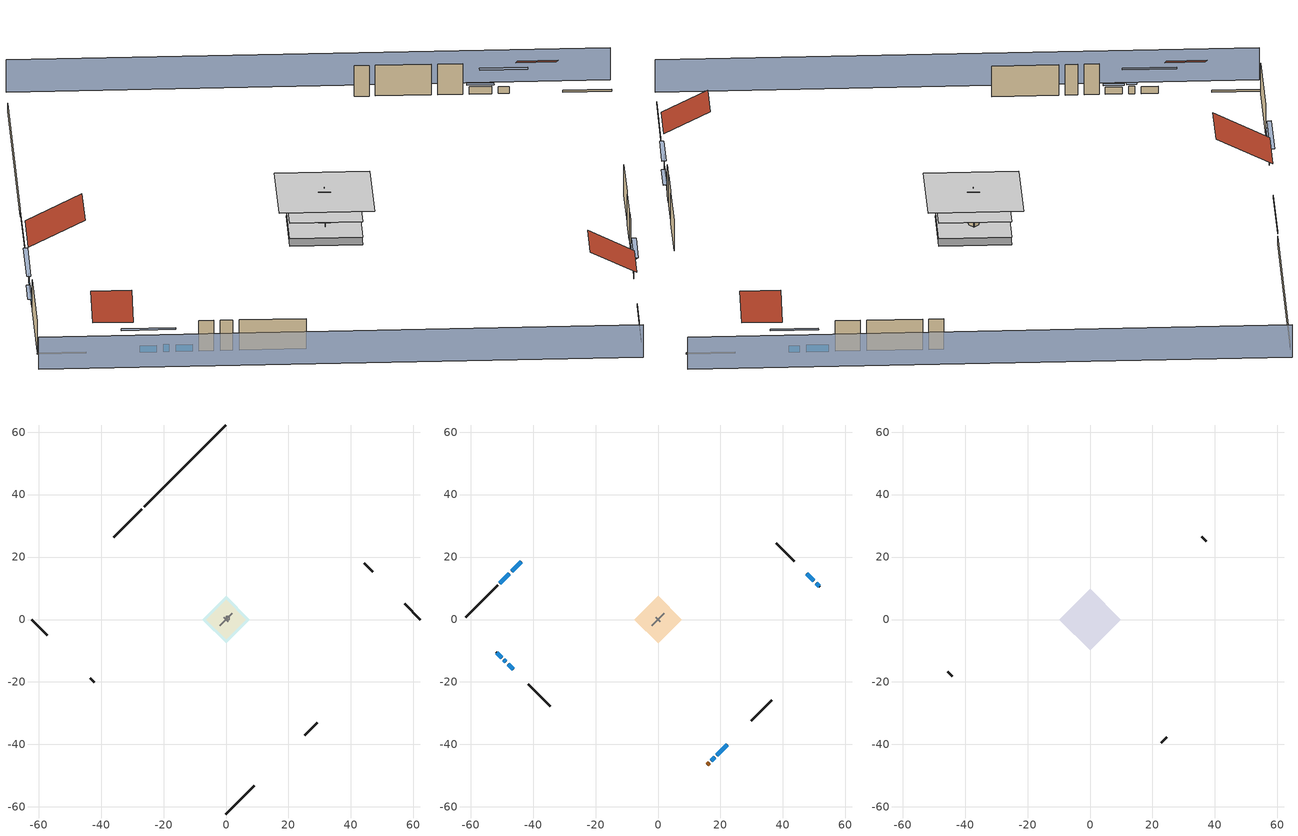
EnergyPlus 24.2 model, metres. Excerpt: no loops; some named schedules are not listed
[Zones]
central ac and furnace airloop ret air zone
 floor adiabatic (AdiabaticConst): 0,0 0,1 1,1 1,0 z0
 wall adiabatic (AdiabaticConst): 0,1 0,0 1,0 1,1 0,1 z0:1
 ceiling adiabatic (AdiabaticConst): 1,0 1,1 0,1 0,0 z1
crawlspace - vented
 floor foundation (Slab2 construction): -7.54,0 0,7.54 7.54,0 0,-7.54 z-0.91
 wall outside (RimJoist1 construction): -26.91,35.37 -35.98,26.3 z0.3:0.61
 wall outside (RimJoist2 construction): 62.28,0 57.24,5.04 z0.3:0.61
 wall outside (RimJoist3 construction): 0,-62.28 9.07,-53.2 z0.3:0.61
 wall outside (RimJoist4 construction): -62.28,0 -57.24,-5.04 z0.3:0.61
 wall foundation (FoundationWall1 construction): 0,62.28 -26.25,36.03 z-0.91:0.3
garage
 floor foundation (Slab1 construction): -6.34,0 0,6.34 6.34,0 0,-6.34 z0
 wall outside (Wall1 construction): 46.92,15.36 44.33,17.95 z0.3:5.18
 wall outside (Wall12 construction): -43.42,-18.86 -42.12,-20.16 z0.3:5.18
 wall outside (Wall2 construction): 25.28,-37 29.16,-33.12 z0.3:5.18
 wall to conditioned space (Wall5 construction Reversed): 1.94,1.94 -1.94,-1.94 z0.3:5.18
 wall to conditioned space (Wall6 construction Reversed): -0.65,0.65 0.65,-0.65 z0.3:5.18
conditioned space
 floor to crawlspace - vented (Floor1 construction): -7.54,0 0,7.54 7.54,0 0,-7.54 z0.3
 floor to garage (Floor2 construction): -6.34,0 0,6.34 6.34,0 0,-6.34 z0.3
 floor adiabatic (AdiabaticFloorConstruction): -7.54,0 0,7.54 7.54,0 0,-7.54 z2.74
 wall outside (AdiabaticWallConstruction 1): 15.76,-46.52 16.41,-45.87 z0.3:2.34
 wall outside (AdiabaticWallConstruction): -43.85,18.43 -46.9,15.37 / -47.56,14.72 -50.61,11.67 / 49.94,12.34 47.57,14.7 z0.3:1.43; 51.71,10.57 50.6,11.68 z0.3:1.34; 17.06,-45.22 18.09,-44.18 z0.3:1.28; 18.75,-43.53 22.14,-40.14 z0.3:1.37; -51.71,-10.57 -49.97,-12.31 / -48.02,-14.26 -46.28,-16 z0.3:1.4; -49.31,-12.97 -48.68,-13.6 z0.3:1.49
 wall outside (Wall3 construction): -51.27,11.01 -61.62,0.66 z0.3:5.18
 wall outside (Wall4 construction): 43.67,18.6 37.92,24.36 z0.3:5.18
 wall outside (Wall7 construction): 29.82,-32.46 36.49,-25.79 z0.3:5.18
 wall outside (Wall8 construction): -41.47,-20.81 -34.58,-27.7 z0.3:5.18
 window (WindowConstruction): -43.85,18.43 -46.9,15.38 z0.3:1.43
 window (WindowConstruction 1): -47.56,14.72 -50.61,11.67 z0.3:1.43
 window (WindowConstruction 2): 51.71,10.57 50.6,11.68 z0.3:1.34
 window (WindowConstruction 3): 49.94,12.34 47.57,14.7 z0.3:1.43
 window (WindowConstruction 4): 17.06,-45.22 18.09,-44.18 z0.3:1.28
 window (WindowConstruction 5): 18.75,-43.53 22.14,-40.14 z0.3:1.37
 window (WindowConstruction 6): -51.71,-10.57 -49.97,-12.31 z0.3:1.4
 window (WindowConstruction 7): -49.31,-12.97 -48.68,-13.6 z0.3:1.49
 window (WindowConstruction 8): -48.02,-14.26 -46.28,-16 z0.3:1.4
 door (Door): 15.76,-46.52 16.41,-45.87 z0.3:2.34
 ceiling adiabatic (AdiabaticFloorConstruction): 0,-7.54 7.54,0 0,7.54 -7.54,0 z2.74
attic - vented
 floor to conditioned space (Floor3 construction Reversed): -9.85,0 0,9.85 9.85,0 0,-9.85 z5.18
 wall outside (Wall10 construction): -45.62,-16.66 -44.07,-18.21 z0.3:5.18
 wall outside (Wall11 construction): 22.79,-39.48 24.63,-37.65 z0.3:5.18
 wall outside (Wall9 construction): 37.27,25.01 35.72,26.56 z0.3:5.18
 roof outside (Roof1 construction): -43.19,19.08,5.18 -37.33,13.22,9.33 -30.78,19.78,9.33 -36.64,25.64,5.18
 roof outside (Roof2 construction): 52.37,9.91,5.18 48.6,6.14,7.84 52.81,1.93,7.84 56.58,5.7,5.18
 roof outside (Roof3 construction): -52.37,-9.91,5.18 -48.6,-6.14,7.84 -52.81,-1.93,7.84 -56.58,-5.7,5.18
 roof outside (Roof4 construction): 15.1,-47.18,5.18 10.3,-42.37,8.58 4.93,-47.74,8.58 9.73,-52.55,5.18
shading: -65.51,-3.23 -3.23,-65.51 / 65.51,3.23 3.23,65.51 z0:5.18; -48.84,13.44 -41.91,20.37 -42.34,20.8 -49.27,13.87 z4.18; -50.83,11.45 -47.34,14.93 -47.78,15.36 -51.26,11.88 z1.74; 48.66,13.62 53.65,8.63 54.08,9.06 49.09,14.05 z4.08; 47.36,14.92 50.15,12.12 50.59,12.55 47.79,15.35 z1.74; 20.03,-42.25 15.12,-47.16 15.55,-47.59 20.46,-42.68 z4.02; 22.35,-39.93 18.54,-43.74 18.97,-44.17 22.78,-40.36 z1.68; -48.03,-14.25 -53.65,-8.63 -54.08,-9.06 -48.46,-14.68 z4.15; -48.46,-13.82 -49.53,-12.75 -49.96,-13.18 -48.89,-14.25 z1.8; -46.06,-16.22 -48.24,-14.04 -48.67,-14.47 -46.49,-16.65 z1.71
[Building]
Building 1: Terrain=Suburbs
[Site:Location]
Portland Intl Arpt_OR: Latitude {deg}=45.59; Longitude {deg}=-122.6; Time Zone {hr}=-8; Elevation {m}=33; Keep Site Location Information=Yes
[Site:GroundTemperature:Shallow]
10.2558, 8.96328, 8.85977, 9.47314, 11.9355, 14.3863, 16.5111, 17.8571, 17.9714, 16.8767, 14.8061, 12.4304
[Site:WaterMainsTemperature]
Calculation Method=Schedule; Temperature Schedule=mains temperature schedule
[Material] Roughness=Rough; Thermal Absorptance=0.9
Name | Thickness {m} | Conductivity {W/m-K} | Density {kg/m3} | Specific Heat {J/kg-K} | Solar Absorptance | Visible Absorptance
asphalt or fiberglass shingles | 0.00635 | 0.162714 | 1121.4 | 1465.45 | 0.85 | 0.85
ceiling loosefill ins | 0.338667 | 0.0480833 | 16.02 | 1046.75 | 0.7 | 0.7
ceiling stud and cavity | 0.1397 | 0.0920385 | 65.682 | 1177.47 | 0.7 | 0.7
concrete 4.0 in. | 0.1016 | 1.803125 | 2242.8 | 837.4 | 0.7 | 0.7
concrete 8.0 in. | 0.2032 | 1.803125 | 2242.8 | 837.4 | 0.7 | 0.7
door material | 0.04445 | 0.0612267 | 512.64 | 1214.23 | 0.7 | 0.7
floor covering | 0.0127 | 0.0433444 | 54.468 | 1339.84 | 0.6 | 0.6
floor rigid ins; wall rigid ins | 0.512978 | 0.029427 | 32.04 | 1214.23 | 0.7 | 0.7
floor stud and cavity | 0.1397 | 0.923637 | 92.3553 | 1139.71 | 0.7 | 0.7
floor stud and cavity 1 | 0.1397 | 1.75129 | 37.0049 | 1207.88 | 0.7 | 0.7
furniture material conditioned space 1; furniture material garage 1 | 0.1524 | 0.115458 | 640.8 | 1214.23 | 0.6 | 0.6
gypsum board | 0.0127 | 0.160291 | 801 | 837.4 | 0.6 | 0.6
osb sheathing 0.5 in. | 0.0127 | 0.115458 | 512.64 | 1214.23 | 0.6 | 0.6
osb sheathing 0.5 in. 1; osb sheathing 0.5 in. 2; osb sheathing 0.5 in. 3 | 0.0127 | 0.115458 | 512.64 | 1214.23 | 0.7 | 0.7
osb sheathing 0.75 in. | 0.01905 | 0.115458 | 512.64 | 1214.23 | 0.7 | 0.7
rim joist stud and cavity | 0.0508 | 0.178688 | 50.32683 | 1063.81 | 0.6 | 0.6
roof rigid ins | 0.00281632 | 0.029427 | 32.04 | 1214.23 | 0.7 | 0.7
soil 0.5 in. | 0.0127 | 1.3848 | 1842.3 | 418.7 | 0.7 | 0.7
wall stud and cavity | 0.1397 | 0.727959 | 139.0536 | 1170.24 | 0.6 | 0.6
wall stud and cavity 1 | 0.1397 | 0.550994 | 139.0536 | 1170.24 | 0.7 | 0.7
wall stud and cavity 2 | 0.1397 | 0.335416 | 139.0536 | 1170.24 | 0.7 | 0.7
wall stud and cavity 3 | 0.0889 | 0.380278 | 52.3479 | 1209.89 | 0.7 | 0.7
wall stud and cavity 4 | 0.0889 | 0.391764 | 83.0341 | 1211.67 | 0.7 | 0.7
wood siding | 0.0254 | 0.102417 | 544.68 | 1172.36 | 0.85 | 0.85
wood siding 1; wood siding 2 | 0.0254 | 0.102417 | 544.68 | 1172.36 | 0.7 | 0.7
[Material:NoMass]
Adiabatic: Roughness=Rough; Thermal Resistance {m2-K/W}=176.1; Thermal Absorptance=0.9; Solar Absorptance=0.7; Visible Absorptance=0.7
[WindowMaterial:SimpleGlazingSystem]
WindowMaterial: U-Factor {W/m2-K}=4.76952; Solar Heat Gain Coefficient=0.63
[Construction]
AdiabaticConst: Adiabatic
AdiabaticFloorConstruction: floor stud and cavity 1, floor rigid ins, osb sheathing 0.75 in., floor covering
AdiabaticWallConstruction: wood siding 1, wall rigid ins, wall stud and cavity 3, gypsum board
AdiabaticWallConstruction 1: wood siding 2, wall rigid ins, wall stud and cavity 3, gypsum board
Door: door material
Floor1 construction; Floor2 construction: floor stud and cavity, osb sheathing 0.75 in., floor covering
Floor3 construction Reversed: gypsum board, ceiling stud and cavity, ceiling loosefill ins
FoundationWall1 construction: concrete 8.0 in.
furniture construction conditioned space 1: furniture material conditioned space 1
furniture construction garage 1: furniture material garage 1
PartitionWallConstruction: gypsum board, wall stud and cavity 4, gypsum board
RimJoist1 construction; RimJoist2 construction; RimJoist3 construction; RimJoist4 construction: wood siding, rim joist stud and cavity
Roof1 construction; Roof2 construction; Roof3 construction; Roof4 construction: asphalt or fiberglass shingles, roof rigid ins, osb sheathing 0.5 in.
Slab1 construction: concrete 4.0 in.
Slab2 construction: soil 0.5 in.
Wall1 construction; Wall2 construction: wood siding, osb sheathing 0.5 in. 1, wall stud and cavity
Wall10 construction; Wall11 construction; Wall12 construction; Wall9 construction: wood siding, osb sheathing 0.5 in. 2, wall stud and cavity
Wall3 construction; Wall4 construction: wood siding, osb sheathing 0.5 in. 1, wall stud and cavity 1, gypsum board
Wall5 construction Reversed: gypsum board, wall stud and cavity 2, osb sheathing 0.5 in. 2
Wall6 construction Reversed: gypsum board, wall stud and cavity 2, osb sheathing 0.5 in. 3
Wall7 construction; Wall8 construction: wood siding, osb sheathing 0.5 in. 2, wall stud and cavity 1, gypsum board
WindowConstruction; WindowConstruction 1; WindowConstruction 2; WindowConstruction 3; WindowConstruction 4; WindowConstruction 5; WindowConstruction 6; WindowConstruction 7; WindowConstruction 8: WindowMaterial
[Zone] Multiplier=1
Name | Volume {m3} | Part of Total Floor Area
attic - vented | 201.23 | Yes
central ac and furnace airloop ret air zone | 1 | No
conditioned space | 749.83 | Yes
crawlspace - vented | 138.526 | Yes
garage | 195.726 | Yes
[Space]
Name | Zone | Volume {m3} | Space Type
attic - vented 1 | attic - vented | 201.23
central ac and furnace airloop ret air space | central ac and furnace airloop ret air zone |  | Plenum Space Type
conditioned space 1 | conditioned space | 749.83
crawlspace - vented 1 | crawlspace - vented | 138.526
garage 1 | garage | 195.726
[ZoneInfiltration:EffectiveLeakageArea] Schedule=Always On Discrete
Name | Zone or Space | Effective Air Leakage Area {cm2} | Stack Coefficient | Wind Coefficient
infil attic - vented 1 | attic - vented 1 | 6462.31 | 0.000216513 | 4.50757e-05
infil garage 1 | garage 1 | 611.633 | 0.000129147 | 4.64657e-05
[ZoneMixing] Schedule=Always On Continuous; Design Flow Rate Calculation Method=Flow/Zone; Design Flow Rate {m3/s}=0
Name | Zone or Space | Source Zone or Space
whole house fan mix | attic - vented | conditioned space
central ac and furnace airloop_0 ZoneMixDZToCond mix | conditioned space | crawlspace - vented
central ac and furnace airloop_0 ZoneMixCondToDZ mix | crawlspace - vented | conditioned space
[SpaceList]
Plenum Space Type: central ac and furnace airloop ret air space
[OtherEquipment] Design Level Calculation Method=EquipmentLevel
Name | Fuel Type | Zone or ZoneList or Space or SpaceList | Schedule | Design Level {W} | Fraction Latent | Fraction Radiant | Fraction Lost
central ac and furnace airloop_0 RetCondToRP; central ac and furnace airloop_0 RetSensLkToRP | None | central ac and furnace airloop ret air space | Always On Discrete | 0 | 0 | 0 | 0
central ac and furnace airloop_0 RetLatLkToRP | None | central ac and furnace airloop ret air space | Always On Discrete | 0 | 1 | 0 | 0
central ac and furnace airloop_0 SupCondToLv; central ac and furnace airloop_0 SupSensLkToCond; mech vent house fan sensible load; water heater sens | None | conditioned space 1 | Always On Discrete | 0 | 0 | 0 | 0
central ac and furnace airloop_0 SupLatLkToCond; mech vent house fan latent load; water heater lat | None | conditioned space 1 | Always On Discrete | 0 | 1 | 0 | 0
clothes dryer 1 | Electricity | conditioned space 1 | clothes_dryer | 0 | 0.015 | 0.081 | 0.85
cooking range 1 | NaturalGas | conditioned space 1 | cooking_range | 2542.3 | 0.16 | 0.384 | 0.2
general water use latent | None | conditioned space 1 | general water use schedule | 25.6591 | 1 | 0 | 0
general water use sensible | None | conditioned space 1 | general water use schedule | -25.2881 | 0 | 0.6 | 0
water heater energy adjustment1 | Electricity | conditioned space 1 | Always On Discrete | 0.01 | 0 | 0 | 1
central ac and furnace airloop_0 RetCondToDZ; central ac and furnace airloop_0 SupCondToDZ; central ac and furnace airloop_0 SupSensLkToDZ | None | crawlspace - vented 1 | Always On Discrete | 0 | 0 | 0 | 0
central ac and furnace airloop_0 SupLatLkToDZ | None | crawlspace - vented 1 | Always On Discrete | 0 | 1 | 0 | 0
[SurfaceProperty:IncidentSolarMultiplier] Incident Solar Multiplier=1; Incident Solar Multiplier Schedule=trans schedule winter=0.85 summer=0.7
Window1; Window2; Window3; Window4; Window5; Window6; Window7; Window8; Window9
[InternalMass]
Name | Construction | Zone or ZoneList | Space or SpaceList | Surface Area {m2}
furniture mass conditioned space 1 | furniture construction conditioned space 1 | conditioned space | conditioned space 1 | 123.004
partition wall mass | PartitionWallConstruction | conditioned space | conditioned space 1 | 307.509
furniture mass garage 1 | furniture construction garage 1 | garage | garage 1 | 8.02682
[Lights] Design Level Calculation Method=LightingLevel; Return Air Fraction=0; Fraction Radiant=0.6; Fraction Visible=0.2; Fraction Replaceable=1
Name | Zone or ZoneList or Space or SpaceList | Schedule | Lighting Level {W}
interior lighting | conditioned space 1 | lighting_interior | 1840.67
garage lighting | garage 1 | lighting_garage | 55.2848
[People]
occupants: Zone or ZoneList or Space or SpaceList=conditioned space 1; Number of People Schedule=occupants; Number of People Calculation Method=People; Number of People=1; Fraction Radiant=0.314171; Sensible Heat Fraction=0.56303; Activity Level Schedule=occupants activity schedule; Carbon Dioxide Generation Rate {m3/s-W}=0; Enable ASHRAE 55 Comfort Warnings=No; Mean Radiant Temperature Calculation Type=EnclosureAveraged
[ElectricEquipment] Design Level Calculation Method=EquipmentLevel
Name | Zone or ZoneList or Space or SpaceList | Schedule | Design Level {W} | Fraction Latent | Fraction Radiant | Fraction Lost
ceiling fan | conditioned space 1 | ceiling_fan | 17.281 | 0 | 0.558 | 0
clothes dryer | conditioned space 1 | clothes_dryer | 3989.36 | 0.015 | 0.081 | 0.85
clothes washer | conditioned space 1 | clothes_washer | 149.521 | 0.03 | 0.162 | 0.7
cooking range | conditioned space 1 | cooking_range | 86.747 | 0.16 | 0.384 | 0.2
dishwasher | conditioned space 1 | dishwasher | 1770.77 | 0.3 | 0.18 | 0.4
fridge | conditioned space 1 | fridge schedule | 46.9578 | 0 | 0.6 | 0
mech vent bath fan 0 | conditioned space 1 | mech vent bath fan 0 schedule | 45 | 0 | 0 | 1
mech vent house fan | conditioned space 1 | mech vent house fan schedule | 0 | 0 | 0 | 1
mech vent house fan cfis | conditioned space 1 | mech vent house fan cfis schedule | 0 | 0 | 0 | 0
mech vent range fan 0 | conditioned space 1 | mech vent range fan 0 schedule | 30 | 0 | 0 | 1
misc plug loads | conditioned space 1 | plug_loads_other | 188.646 | 0.021 | 0.558 | 0.049
misc tv | conditioned space 1 | plug_loads_tv | 216.683 | 0 | 0.6 | 0
whole house fan | conditioned space 1 | Always On Discrete | 0 | 0 | 0 | 1
freezer | garage 1 | freezer schedule | 194.914 | 0 | 0.6 | 0
[ZoneInfiltration:DesignFlowRate] Schedule=Always On Discrete
Name | Zone or ZoneList or Space or SpaceList | Design Flow Rate Calculation Method | Design Flow Rate {m3/s} | Air Changes per Hour {1/hr} | Constant Term Coefficient | Temperature Term Coefficient | Velocity Term Coefficient | Velocity Squared Term Coefficient
infil flow; natural vent flow; whole house fan flow | conditioned space 1 | Flow/Zone | 0
crawlspace_vented 1 duct leakage imbalance infil flow | crawlspace - vented 1 | Flow/Zone | 0
infil crawlspace - vented 1 | crawlspace - vented 1 | AirChanges/Hour |  | 2.6013 | 1 | 0 | 0 | 0
[SurfaceProperty:ExposedFoundationPerimeter] Exposed Perimeter Calculation Method=TotalExposedPerimeter
Name | Total Exposed Perimeter {m}
Slab2 | 37.12464
Slab1 | 21.9456
[AvailabilityManager:Scheduled]
central ac and furnace airloop Availability Manager: Schedule=Always On Discrete
[AirLoopHVAC:ReturnPlenum]
Air Loop HVAC Return Plenum 1: Zone=central ac and furnace airloop ret air zone
[WaterUse:Equipment]
dishwasher: Peak Flow Rate {m3/s}=1.18406e-05; Flow Rate Fraction Schedule=hot_water_dishwasher
[Foundation:Kiva] Wall Depth Below Slab {m}=0.2032
Name | Initial Indoor Air Temperature {C} | Wall Height Above Grade {m}
Foundation Kiva 1 | 13.4258 | 0.1016
Foundation Kiva 2 | 8.58325 | 0.3048
[Foundation:Kiva:Settings]
Soil Conductivity {W/m-K}=1.3848; Soil Density {kg/m3}=1842.3; Soil Specific Heat {J/kg-K}=418.7; Ground Solar Absorptivity=0.9; Ground Thermal Absorptivity=0.9; Ground Surface Roughness {m}=0.03; Far-Field Width {m}=40; Deep-Ground Boundary Condition=ZeroFlux; Deep-Ground Depth {m}=40; Minimum Cell Dimension {m}=0.2; Maximum Cell Growth Coefficient=3; Simulation Timestep=Timestep
[Exterior:Lights]
exterior lighting: Schedule=exterior lighting schedule; Design Level {W}=61.1014
[EnergyManagementSystem:GlobalVariable]
central_ac_and_furnace_airloop_0_DuctImbalLkExhFanEquivCond
central_ac_and_furnace_airloop_0_DuctImbalLkExhFanEquivDZ
central_ac_and_furnace_airloop_0_DuctImbalLkSupFanEquivCond
central_ac_and_furnace_airloop_0_DuctImbalLkSupFanEquivDZ
central_ac_and_furnace_airloop_0_DZ_T
central_ac_and_furnace_airloop_0_DZ_W
central_ac_and_furnace_airloop_0_RetCondToDZ
central_ac_and_furnace_airloop_0_RetCondToRP
central_ac_and_furnace_airloop_0_RetLatLkToRP
central_ac_and_furnace_airloop_0_RetSensLkToRP
central_ac_and_furnace_airloop_0_SupCondToDZ
central_ac_and_furnace_airloop_0_SupCondToLv
central_ac_and_furnace_airloop_0_SupLatLkToCond
central_ac_and_furnace_airloop_0_SupLatLkToDZ
central_ac_and_furnace_airloop_0_SupSensLkToCond
central_ac_and_furnace_airloop_0_SupSensLkToDZ
central_ac_and_furnace_airloop_0_ZoneMixCondToDZ
central_ac_and_furnace_airloop_0_ZoneMixDZToCond
central_ac_and_furnace_airloop_AH_MFR
central_ac_and_furnace_airloop_AH_Tout
central_ac_and_furnace_airloop_AH_VFR
central_ac_and_furnace_airloop_AH_Wout
central_ac_and_furnace_airloop_Fan_RTF
central_ac_and_furnace_airloop_RA_T
central_ac_and_furnace_airloop_Ra_W
infil_program_Qfan
infil_program_Qinf
natural_vent_program_Qnv
natural_vent_program_Qwhf
[EnergyManagementSystem:Sensor]
Name | Output:Variable or Output:Meter Index Key | Output:Variable or Output:Meter
airflow_gain | infil flow | Infiltration Sensible Heat Gain Energy
airflow_gain_1 | natural vent flow | Infiltration Sensible Heat Gain Energy
airflow_gain_2 | whole house fan flow | Infiltration Sensible Heat Gain Energy
airflow_loss | infil flow | Infiltration Sensible Heat Loss Energy
airflow_loss_1 | natural vent flow | Infiltration Sensible Heat Loss Energy
airflow_loss_2 | whole house fan flow | Infiltration Sensible Heat Loss Energy
central_ac_and_furnace_airloop_0_DZ_T_s | crawlspace - vented | Zone Air Temperature
central_ac_and_furnace_airloop_0_DZ_W_s | crawlspace - vented | Zone Mean Air Humidity Ratio
central_ac_and_furnace_airloop_AH_MFR_s | Node 7 | System Node Mass Flow Rate
central_ac_and_furnace_airloop_AH_Tout_s | Node 7 | System Node Temperature
central_ac_and_furnace_airloop_AH_VFR_s | Node 7 | System Node Current Density Volume Flow Rate
central_ac_and_furnace_airloop_AH_Wout_s | Node 7 | System Node Humidity Ratio
central_ac_and_furnace_airloop_RA_T_s | Node 10 | System Node Temperature
central_ac_and_furnace_airloop_Ra_W_s | Node 10 | System Node Humidity Ratio
clg_load_cond |  | Cooling:EnergyTransfer:Zone:CONDITIONED SPACE
clg_load_duct |  | Cooling:EnergyTransfer:Zone:CENTRAL AC AND FURNACE AIRLOOP RET AIR ZONE
clg_sp_s; clg_sp_s_1 | cooling setpoint | Schedule Value
clothes_dryer_exhaust_0_sch_s | clothes_dryer | Schedule Value
cool_season | cooling season schedule | Schedule Value
ducts_conv | central ac and furnace airloop_0 RetCondToRP | Other Equipment Convective Heating Energy
ducts_conv_1 | central ac and furnace airloop_0 RetLatLkToRP | Other Equipment Convective Heating Energy
ducts_conv_2 | central ac and furnace airloop_0 RetSensLkToRP | Other Equipment Convective Heating Energy
ducts_conv_3 | central ac and furnace airloop_0 SupCondToLv | Other Equipment Convective Heating Energy
ducts_conv_4 | central ac and furnace airloop_0 SupLatLkToCond | Other Equipment Convective Heating Energy
ducts_conv_5 | central ac and furnace airloop_0 SupSensLkToCond | Other Equipment Convective Heating Energy
ducts_rad | central ac and furnace airloop_0 RetCondToRP | Other Equipment Radiant Heating Energy
ducts_rad_1 | central ac and furnace airloop_0 RetLatLkToRP | Other Equipment Radiant Heating Energy
ducts_rad_2 | central ac and furnace airloop_0 RetSensLkToRP | Other Equipment Radiant Heating Energy
ducts_rad_3 | central ac and furnace airloop_0 SupCondToLv | Other Equipment Radiant Heating Energy
ducts_rad_4 | central ac and furnace airloop_0 SupLatLkToCond | Other Equipment Radiant Heating Energy
ducts_rad_5 | central ac and furnace airloop_0 SupSensLkToCond | Other Equipment Radiant Heating Energy
htg_load_cond |  | Heating:EnergyTransfer:Zone:CONDITIONED SPACE
htg_load_duct |  | Heating:EnergyTransfer:Zone:CENTRAL AC AND FURNACE AIRLOOP RET AIR ZONE
htg_sp_s; htg_sp_s_1 | heating setpoint | Schedule Value
ig_ee_conv | ceiling fan | Electric Equipment Convective Heating Energy
ig_ee_conv_1 | clothes dryer | Electric Equipment Convective Heating Energy
ig_ee_conv_3 | cooking range | Electric Equipment Convective Heating Energy
ig_ee_conv_4 | dishwasher | Electric Equipment Convective Heating Energy
ig_ee_conv_5 | fridge | Electric Equipment Convective Heating Energy
ig_ee_conv_6 | misc plug loads | Electric Equipment Convective Heating Energy
ig_ee_conv_7 | misc tv | Electric Equipment Convective Heating Energy
ig_ee_conv_8 | whole house fan | Electric Equipment Convective Heating Energy
ig_ee_rad | ceiling fan | Electric Equipment Radiant Heating Energy
ig_ee_rad_1 | clothes dryer | Electric Equipment Radiant Heating Energy
ig_ee_rad_3 | cooking range | Electric Equipment Radiant Heating Energy
ig_ee_rad_4 | dishwasher | Electric Equipment Radiant Heating Energy
ig_ee_rad_5 | fridge | Electric Equipment Radiant Heating Energy
ig_ee_rad_6 | misc plug loads | Electric Equipment Radiant Heating Energy
ig_ee_rad_7 | misc tv | Electric Equipment Radiant Heating Energy
ig_ee_rad_8 | whole house fan | Electric Equipment Radiant Heating Energy
ig_lgt_conv | interior lighting | Lights Convective Heating Energy
ig_lgt_rad | interior lighting | Lights Radiant Heating Energy
ig_lgt_vis | interior lighting | Lights Visible Radiation Heating Energy
ig_oe_conv | clothes dryer 1 | Other Equipment Convective Heating Energy
ig_oe_conv_1 | cooking range 1 | Other Equipment Convective Heating Energy
ig_oe_conv_2 | general water use latent | Other Equipment Convective Heating Energy
ig_oe_conv_3 | general water use sensible | Other Equipment Convective Heating Energy
ig_oe_conv_4 | water heater energy adjustment1 | Other Equipment Convective Heating Energy
ig_oe_conv_5 | water heater lat | Other Equipment Convective Heating Energy
